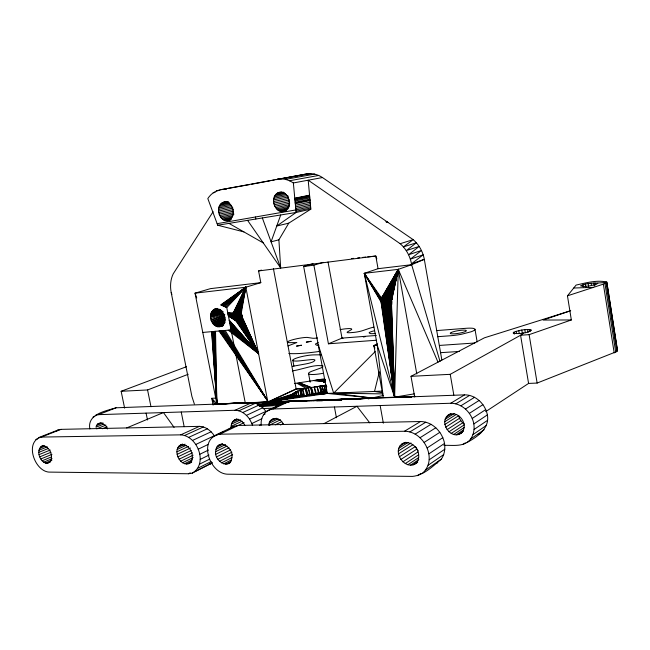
<?xml version="1.0" encoding="UTF-8"?>
<svg xmlns="http://www.w3.org/2000/svg" width="650" height="650" viewBox="0 0 650 650"><rect width="100%" height="100%" fill="white"/><g stroke="black" fill="none" stroke-linecap="round" stroke-linejoin="round"><path stroke-width="0.97" d="M230.181 220.066C218.619 225.054 213.265 202.67 225.672 201.809M239.241 310.456L233.61 312.211C237.583 307.231 243.815 315.12 241.02 319.442C237.234 325.162 230.181 316.615 233.61 312.211L245.83 287.219L260.804 282.652L258.578 270.944L261.471 270.108M286.154 210.811C274.893 216.101 268.076 195.756 279.281 192.294C289.307 190.661 293.475 207.643 284.18 211.25M597.87 283.254L596.017 284.505L589.493 285.911L583.895 286.488L580.507 285.886C588.673 281.808 598.179 283.936 606.791 282.051L617.5 350.244L616.842 351.512L537.136 383.061L528.58 383.427L485.721 411.604M396.598 397.54L394.615 397.158L398.279 269.36L411.645 264.696L424.312 259.342C422.923 251.769 419.039 244.676 413.181 239.655L322.465 177.548C317.899 174.484 312.276 172.973 306.8 173.916L220.033 189.841C214.922 190.873 210.6 194.244 207.813 198.567L217.709 225.217L243.896 231.896M411.613 397.402L394.615 397.158L380.892 300.885L381.477 298.033L398.279 269.36L437.994 362.188M41.722 446.16C50.196 444.202 55.998 461.086 46.971 463.361C39.203 462.483 34.84 448.004 43.591 445.413M191.051 462.434C180.391 469.893 170.259 447.688 182.544 444.129M192.221 473.135C208.366 464.092 197.681 435.768 180.676 434.858L41.348 437.068C24.245 441.439 34.32 470.868 48.847 472.095L188.468 473.753L192.221 473.135L212.331 462.873M294.897 401.367L394.615 397.158L391.349 303.396C392.892 298.293 385.783 292.338 381.948 297.245L386.588 295.571M215.637 451.677C216.572 437.483 233.521 446.81 231.969 456.828C230.977 470.957 214.126 461.646 215.637 451.677L227.021 446.071M231.254 427.927C230.425 423.962 232.887 419.957 236.811 418.941M283.303 424.434C281.141 416.821 268.458 416.382 268.856 425.506L280.499 419.77M383.362 395.468L372.092 397.995L327.275 393.421L326.048 390.089C315.754 394.249 303.867 397.556 292.833 395.249L292.5 394.087C301.949 386.969 315.169 387.79 326.17 385.044M241.085 314.218L245.83 287.219L195.041 293.166L216.848 403.902L238.006 403.382M417.788 461.996C406.551 473.525 389.691 450.556 403.423 443.081M240.679 313.373L245.83 287.219L220.764 304.882L226.769 307.613L245.261 402.829M422.118 473.493C438.327 460.054 424.19 431.169 404.471 431.259L219.822 434.192C197.535 438.019 209.089 473.785 227.679 474.207L412.506 476.401C423.946 475.288 432.876 466.156 441.342 459.16C444.486 454.553 445.331 448.874 444.535 443.43C442.39 432.014 432.575 421.671 420.542 421.517L238.241 425.466L234.325 426.221L215.873 434.939M462.386 432.25C451.173 442.463 436.426 419.754 450.466 413.79M443.893 445.364C452.904 445.023 464.417 447.395 470.673 438.986C473.72 434.59 474.598 429.154 473.85 423.922C471.851 412.969 462.247 403.236 450.751 403.252L273.122 408.972C265.086 409.232 260.211 417.812 261.243 425.181M391.446 301.389L398.279 269.36L364.284 273.341L377.244 345.239L383.273 397.589L373.864 345.483L377.455 343.866M281.678 401.619L296.433 401.017L281.483 401.554C278.988 405.039 270.831 402.415 281.206 401.513L296.944 400.936L281.206 401.513M467.212 442.374C480.09 435.435 492.692 425.547 485.712 409.598C482.089 401.302 473.899 394.761 464.604 394.859L289.258 401.334L285.447 402.106L269.279 409.744M391.373 300.877L398.279 269.36L416.788 373.945M240.167 312.601L245.83 287.219L221.106 305.037M391.267 300.373L398.279 269.36L382.549 296.571L386.238 295.222M617.427 350.854L606.791 282.051C596.846 279.736 585.983 282.912 576.103 285.074L567.458 295.831L571.342 319.963L529.133 334.644L520.569 335.246L450.231 374.335L411.011 376.317L414.676 396.971M390.934 299.382L398.279 269.36L383.248 296.034L386.002 295.011M379.356 371.808L374.53 391.43L382.233 392.714M239.574 311.935L245.83 287.219L221.666 305.289M390.471 298.456L398.279 269.36L384.036 295.652L385.929 294.929L384.036 295.652M238.908 311.374L245.83 287.219L222.438 305.638M391.194 298.618L381.257 302.892C382.224 308.011 390.488 309.132 391.349 303.396M389.878 297.611L398.279 269.36L384.881 295.433L386.774 294.702L383.248 296.034M238.201 310.96L245.83 287.219L223.381 306.069M389.188 296.871L398.279 269.36L385.767 295.384M107.356 428.976C106.291 423.507 97.199 420.079 95.964 427.221L103.317 424.247M237.461 310.684L245.83 287.219L267.857 401.984L327.275 393.421L382.509 391.097M280.711 214.971L271.082 241.824L280.67 267.906L278.899 239.818L288.754 223.169L310.83 209.146L308.197 180.196L400.156 243.693C406.356 249.039 410.345 256.652 411.645 264.696L440.034 361.481M388.399 296.27L398.279 269.36L386.669 295.514M236.714 310.562L245.83 287.219L224.461 306.564M387.554 295.807L398.279 269.36M235.982 310.594L245.83 287.219L225.607 307.084M235.292 310.789L245.83 287.219L226.769 307.613M234.65 311.123L236.551 310.497L234.65 311.123L245.83 287.219L234.089 311.602L237.949 310.383M306.215 401.066L299.114 401.391L298.675 400.855M213.111 211.721L173.209 273.853C170.414 279.63 170.016 286.293 171.194 292.533L191.888 396.37L194.35 403.999M95.574 415.326L98.54 414.659L235.024 410.272C241.077 410.312 246.22 414.31 249.543 419.104L265.858 411.385C262.576 406.673 257.465 402.805 251.509 402.797L116.049 407.794C105.625 411.068 87.132 413.961 89.822 428.919M325.317 379.779L320.824 381.501L325.325 381.452M188.403 463.734C197.031 458.965 190.157 442.691 180.765 444.957M415.293 463.661C420.721 459.42 418.99 451.368 415.407 446.501L399.336 456.804M375.164 351.609L333.669 393.152L318.183 344.557M460.785 433.323C470.283 425.864 458.201 408.59 448.021 415.317M513.963 332.191L513.175 332.963L513.719 333.409C519.618 333.913 526.289 333.369 531.44 330.33L531.107 329.842C525.379 328.957 519.35 330.176 513.963 332.191L514.288 334.149M567.458 295.831L603.371 284.131L606.686 282.482M523.608 332.979L520.569 335.246L528.58 383.427M56.111 431.34L58.013 430.007L61.011 429.358L199.436 426.359C205.692 426.497 210.909 430.747 214.305 435.719L195.723 444.494M425.718 469.926L441.342 459.16M417.609 475.694L420.916 473.411M470.673 438.986L484.12 429.707M462.889 444.511L465.278 442.861M111.824 409.329L113.084 408.46M428.155 465.238L443.755 454.569M473.038 434.566L486.46 425.376M429.252 459.745L444.844 449.199M474.118 429.431L487.541 420.339M428.911 453.838L444.535 443.43M473.85 423.922L487.289 414.952M413.051 464.782L417.219 461.996M458.64 434.403L463.458 431.186M410.507 465.148L418.86 459.591M456.211 434.793L463.45 429.967M407.826 464.758L418.722 457.551M453.659 434.468L464.157 427.521M405.21 463.621L418.649 454.789M451.165 433.452L464.124 424.938M427.164 447.923L442.829 437.661M472.241 418.429L485.712 409.598M402.821 461.833L417.983 451.945M448.906 431.819L462.702 422.817L464.189 423.873M400.814 459.501L416.853 449.134L418.169 450.645M447.013 429.683L460.85 420.737L462.702 422.817M424.133 442.423L439.863 432.307M469.398 413.351L482.934 404.641M445.624 427.18L459.485 418.291L458.713 415.659L444.827 424.491M398.474 453.895L412.88 444.746M444.681 421.777L456.121 414.554M420.03 437.726L435.841 427.741M465.53 409.037L479.139 400.441M398.296 450.994L411.011 442.975M398.808 448.281L408.135 442.431M445.193 419.234L454.188 413.595M399.977 445.941L405.909 442.236M446.331 417.032L451.23 413.969M415.155 434.151L431.048 424.279M460.915 405.787L474.598 397.28M455.869 403.812L469.641 395.379M409.841 431.949L425.831 422.159M404.471 431.259L420.542 421.517M450.751 403.252L464.604 394.859M234.325 426.221L228.312 429.504M285.447 402.106L274.056 407.899M324.017 423.613L356.964 406.274L369.752 422.858M411.011 376.317L484.421 337.813L570.716 310.724M401.733 444.137C406.616 440.708 413.229 443.657 416.268 448.183M225.721 464.238L230.937 461.557M227.711 463.905L230.311 462.564M223.608 463.889L231.432 459.883M221.512 462.881L231.953 457.559M219.57 461.297L232.643 454.675M195.487 471.234L212.193 462.816M198.014 468.154L211.193 461.541M188.468 473.753L190.231 472.867M217.912 459.233L231.879 452.205M216.653 456.828L230.636 449.849M280.507 424.986L283.189 423.646M199.631 464.124L209.3 459.306M215.881 454.253L229.003 447.753M275.324 424.824L281.588 421.72M478.148 434.314L480.699 433.046M186.526 464.059L191.011 461.841M190.019 462.767L191.791 461.906M200.216 459.396L209.016 455.065M436.004 463.539L437.783 462.662M184.519 463.718L192.489 459.818M215.946 449.272L225.582 444.551M269.181 423.231L278.143 418.852M259.634 425.214L261.438 424.336M218.107 445.599L222.487 443.471M216.791 447.2L222.918 444.21M270.026 421.265L276.299 418.21M199.729 454.317L208.536 450.027M182.528 462.743L193.164 457.567M271.326 419.738L274.007 418.438M287.991 345.93L296.855 342.517L289.453 342.664A11.237 1.633 -10.7 0 1 292.053 339.934A11.237 1.633 -10.7 0 1 307.076 337.391L312.406 338.203A7.499 1.097 -10.6 0 0 317.452 337.951M180.676 461.199L193.099 455.187M179.091 459.192L192.424 452.79M198.193 449.223L207.903 444.567M252.46 425.425L251.883 423.516L261.836 418.746M177.881 456.861L191.23 450.491M263.388 414.798L265.184 413.944M212.477 436.995L223.917 431.584M265.956 411.734L272.261 408.752M177.125 454.358L190.482 448.029M219.822 434.192L244.124 422.646M273.122 408.972L289.258 401.334M176.873 451.856L188.459 446.404M231.116 426.359L242.092 421.192M177.149 449.516L186.062 445.339M231.408 424.149L240.557 419.859M246.447 415.342L262.811 407.713M177.929 447.501L185.055 444.177M232.188 422.232L238.599 419.242M179.156 445.949L182.723 444.283M233.407 420.745L237.071 419.047M192.489 440.448L211.12 431.771M188.727 437.369L207.407 428.773M242.832 412.506L259.236 404.95M308.189 395.102L306.337 388.481L296.148 388.944L267.857 401.984L214.597 403.983L211.786 398.287L215.768 398.117M184.697 435.468L203.418 426.928M238.932 410.776L255.377 403.276M180.676 434.858L199.436 426.359M235.024 410.272L251.509 402.797M415.504 396.378L394.615 397.158L382.176 304.736L391.422 300.723M414.245 393.859L394.615 397.158L382.817 305.533L392.015 301.535M318.199 342.493L315.404 344.077L316.298 345.085A14.983 2.283 -10.5 0 0 318.906 345.288M374.806 348.335L373.864 345.483L377.244 345.239L394.615 397.158L381.648 303.851L391.885 299.423M411.645 264.696L378.056 268.694L364.284 273.341L394.615 397.158L383.557 306.199L391.796 302.632M391.471 302.404L394.615 397.158L384.361 306.735L391.666 303.591M391.081 304.322L394.615 397.158L385.231 307.117L391.601 304.403M390.666 305.167L394.615 397.158L386.124 307.336L390.666 305.419M46.971 463.361L50.692 461.801M43.688 462.183L52.057 458.681M126.661 427.944L163.459 412.547L174.086 427.391M323.196 262.373L313.885 265.192L328.429 343.801L342.006 338.114L376.317 335.465M45.337 463.06L51.846 460.33M42.144 460.793L51.439 456.918M390.122 305.898L394.615 397.158L387.018 307.377L390.642 305.874M40.796 458.981L51.968 454.358M39.739 456.877L50.919 452.278M389.464 306.507L394.615 397.158L387.887 307.255L390.609 306.142M39.049 454.626L50.237 450.052M102.456 428.732L107.047 426.855M38.773 452.368L48.1 448.573M96.704 428.846L105.893 425.116M39.496 448.443L45.094 446.192M96.549 425.482L102.984 422.89M38.927 450.263L47.328 446.867M387.018 307.377L390.772 305.874M387.887 307.255L390.699 306.126M390.585 306.207L388.708 306.963L394.615 397.158M40.446 447.046L44.184 445.551M97.516 424.141L101.189 422.663M385.231 307.117L391.812 304.493M386.124 307.336L390.821 305.451M383.557 306.199L392.023 302.835M384.361 306.735L391.893 303.737M382.817 305.533L391.3 302.177M382.176 304.736L391.609 301.023M38.342 437.718L58.013 430.007M41.348 437.068L61.011 429.358M98.54 414.659L116.049 407.794M35.807 439.506L37.684 438.774M93.047 417.064L94.892 416.341M381.648 303.851L392.031 299.78M381.257 302.892L390.699 299.211M225.509 317.744L212.404 322.831C208.772 317.956 210.21 308.953 217.295 308.433M388.001 295.717L381.477 298.033L364.284 273.341L380.892 300.885L390.341 297.221M391.389 297.854L380.998 301.892L364.284 273.341L381.136 298.927L388.635 296.278M224.843 316.404L211.656 321.506L224.136 317.338M225.396 319.329L213.297 324.009L212.404 322.831L224.876 318.646M124.621 408.168L121.144 391.284L147.566 389.959L188.216 374.27M364.284 273.341L380.941 299.877L389.447 296.603M224.859 314.779L211.071 320.076L224.526 315.616M225.428 320.751L214.313 325.024L213.297 324.009L224.803 320.133M381.477 298.033L388.091 295.498M381.136 298.927L388.692 296.018M382.549 296.571L386.319 295.124M381.948 297.245L386.669 295.433M121.144 391.284L186.42 366.722M224.209 323.562L216.604 326.406L214.313 325.024L224.851 321.449M228.288 315.445L233.545 318.183L241.995 315.047M228.353 315.77L234.008 318.988L242.418 315.868M241.816 318.053L235.186 320.32L228.402 315.989L234.553 319.711L242.003 316.948M228.215 315.031L233.196 317.314L241.678 314.178M235.186 320.32L241.678 317.923M223.502 324.651L217.807 326.747L216.604 326.406L224.258 323.798M228.207 330.184L258.586 353.673L235.869 320.816L241.426 318.776M229.718 330.046L258.586 353.673L236.592 321.165L241.215 319.483M224.827 322.441L215.426 325.829L225.006 322.571M237.339 321.368L241.15 319.995L237.339 321.368L258.586 353.673L231.099 329.924L202.776 332.442M224.266 322.043L214.857 325.414L224.437 322.164M238.079 321.417L240.939 320.401L238.079 321.417L258.586 353.673L230.783 328.274M380.941 299.877L389.431 296.912M380.892 300.885L390.382 297.57M223.543 324.781L217.807 326.747L223.039 325.674L220.171 326.658C229.158 323.269 223.624 306.678 214.411 309.359L217.295 308.457M235.869 320.816L241.556 318.866M236.592 321.165L241.329 319.54M234.553 319.711L242.141 317.127M233.545 318.183L242.092 315.291M234.008 318.988L242.547 316.087M568.904 311.293L543.108 320.052L571.342 319.963M233.196 317.314L241.743 314.438M228.02 314.048L232.838 315.486L240.443 312.942M241.507 313.536L232.96 316.412L228.118 314.551M227.825 313.056L232.984 313.723L239.639 311.504M227.922 313.536L232.854 314.584L240.451 312.049M233.61 312.211L239.314 310.318M227.744 312.626L233.244 312.918L238.948 311.025M210.681 318.589L224.144 314.153M234.089 311.602L237.884 310.351M222.991 312.983L210.486 317.086L223.072 313.601M223.007 311.521L210.494 315.599L222.999 312.122M221.293 310.749L210.706 314.178L222.17 310.968M292.5 394.087L268.336 401.944L279.516 401.602L279.923 403.52L279.516 401.602M219.408 309.221L211.705 311.699L219.505 309.441M220.74 309.757L211.112 312.869L220.61 310.172M217.23 308.685L213.379 309.92L217.238 308.75M217.279 309.164L212.469 310.708L218.286 308.986M400.156 243.693L413.181 239.655L403.431 246.903L416.398 242.791L406.266 250.616L419.185 246.423L408.59 254.743L421.476 250.469L410.345 259.171L423.199 254.808L411.483 263.794L424.312 259.342L441.846 359.97M233.244 312.918L239.834 310.887M232.984 313.723L239.606 311.699M232.854 314.584L240.451 312.276M232.838 315.486L240.467 313.17M307.531 395.224L305.402 388.659L296.619 388.895L268.336 401.944L307.783 395.273L327.275 393.421L303.664 266.484L313.032 263.664M292.411 394.721L268.336 401.944L304.761 395.688M292.833 395.249L268.336 401.944L301.917 395.964M278.899 239.818L271.082 241.824L262.348 217.961M293.597 395.59L268.336 401.944L299.967 396.069M374.124 330.85L373.539 330.996A7.759 1.17 -10.1 0 0 369.159 332.971A48.181 7.215 -9.8 0 0 370.061 333.434A7.792 1.178 -10.1 0 0 375.537 333.401M293.767 395.663L268.336 401.944L299.325 396.102M288.754 223.169L276.746 226.029L296.108 212.469L310.83 209.146M295.994 211.283L310.724 207.984M295.189 395.947L268.336 401.944L297.058 396.102M368.201 398.864L372.092 397.995L333.669 393.152L382.907 393.892M227.297 220.691C237.291 218.619 233.651 200.655 223.738 202.183M310.602 206.659L295.872 209.934L217.132 223.673M281.539 211.543L286.504 210.446M295.734 208.447L310.473 205.205M295.588 206.879L310.334 203.669M278.899 210.73L288.218 208.699M280.199 211.266L286.715 209.844M226.054 220.691L230.864 219.651M277.672 209.934L288.86 207.513M223.592 219.895L231.294 218.246M276.551 208.918L289.616 206.099M224.811 220.423L231.538 218.969M295.441 205.294L310.188 202.109M295.23 203.011L309.985 199.875M222.438 219.123L232.074 217.068M275.567 207.691L289.583 204.701M295.295 203.751L310.05 200.598M274.755 206.302L289.713 203.141M295.165 202.312L309.92 199.184M221.39 218.14L232.96 215.686M274.129 204.782L289.104 201.654M295.043 201.021L309.806 197.925M220.464 216.954L233.967 214.11M294.864 199.095L309.636 196.032M219.692 215.613L233.212 212.794M294.946 199.94L309.717 196.861M294.783 198.209L309.562 195.162M219.099 214.151L233.586 211.161M294.808 198.518L309.587 195.463M273.723 203.182L289.396 199.94M218.693 212.615L233.382 209.609M273.528 201.549L288.511 198.477M218.498 211.039L233.001 208.097M273.561 199.916L288.551 196.877M218.506 209.471L232.05 206.749M273.812 198.339L287.869 195.52M218.725 207.959L231.303 205.457M274.292 196.869L286.471 194.439M219.148 206.546L230.766 204.254M274.966 195.528L285.277 193.497M234.983 419.786C239.111 418.438 243.189 421.704 244.814 425.327M276.859 193.432L283.416 192.156M219.765 205.262L229.442 203.369M275.836 194.374L284.269 192.725M222.576 202.597L226.436 201.849M226.224 202.15L228.15 201.776M221.504 203.263L228.272 201.947M278.021 192.733L281.767 192.01M220.561 204.157L229.263 202.467M251.509 184.251L270.27 180.741M272.244 180.375L274.219 180.009M276.193 179.636L306.8 173.916M277.339 179.124C282.953 178.157 288.706 179.774 293.361 182.951L322.465 177.548M289.51 180.749L318.711 175.443M363.317 337.001L363.951 336.887A3.786 0.585 -10.2 0 1 365.178 336.708M216.466 190.929L219.424 190.401M224.347 189.524L226.322 189.174M285.472 179.351L314.762 174.111M213.184 192.79L215.158 192.433M281.377 178.807L310.757 173.599M220.033 189.841L249.535 184.608M315.534 393.762L314.275 387.002L325.821 385.426M208.845 464.132L210.714 463.816M294.393 383.524L324.74 378.787M318.435 393.412L317.176 386.652L326.105 385.166M217.709 225.217L296.108 212.469L293.361 182.951M258.375 404.779L276.274 402.456L240.021 403.333M258.578 270.944L375.798 256.043L376.821 258.903M257.871 404.918L276.006 402.594M303.664 266.484L313.885 265.192M258.741 404.885L275.803 402.732M258.668 404.974L275.697 402.862M258.643 405.056L275.673 402.967M258.692 405.121L275.738 403.065M260.804 282.652L210.429 288.649L195.041 293.166L196.722 297.952M258.798 405.169L275.884 403.138M258.261 405.291L276.12 403.187M258.481 405.308L276.429 403.219M258.741 405.316L276.803 403.219M351.618 258.562L353.632 258.351M357.662 257.928L359.678 257.725M362.7 257.408L365.723 257.091M367.738 256.88L375.798 256.043L378.056 268.694M259.001 405.933L283.246 403.504M259.594 405.917L282.588 403.634M259.764 405.933L282.864 403.658M259.976 405.933L283.197 403.658M309.855 394.916L327.275 393.421L325.236 390.504M310.879 394.737L327.275 393.421L324.326 390.918M261.007 406.681L280.199 405.178M353.917 399.417L358.963 399.019M361.993 398.783L372.092 397.995L299.162 400.952M436.386 330.606L465.749 328.323A16.884 2.754 -9.4 0 1 473.322 328.38L474.898 329.006A16.884 2.754 -9.4 0 1 471.063 331.793L461.598 334.238A16.884 2.754 -9.4 0 1 450.726 335.725L437.588 336.7M328.429 343.801L376.342 340.243M439.53 345.426L474.841 342.997M440.391 352.682L459.501 351.455M335.92 400.099L341.949 399.75M346.978 399.457L372.092 397.995L299.284 401.042M336.692 400.067L341.746 399.774M347.815 399.417L372.092 397.995L309.424 400.701M334.945 400.083L341.973 399.693L332.922 400.091M346.816 399.441L372.092 397.995L325.561 400.083M334.693 400.051L341.77 399.661M345.816 399.441L372.092 397.995L327.494 400.075M320.873 400.733L322.879 400.627M344.979 399.449L372.092 397.995L328.973 400.083M277.713 403.154L284.554 402.862M289.404 401.773L281.214 402.269M286.325 402.309L280.239 402.626L286.236 402.374M319.459 400.725L323.513 400.514M331.606 400.099L341.729 399.571M344.768 399.409L372.092 397.995L329.891 400.075M278.216 403.081L284.172 402.781M313.958 394.095L327.275 393.421L322.189 391.763M317.712 400.725L323.757 400.416M330.801 400.067L341.884 399.506M343.899 399.409L372.092 397.995M286.496 402.423L279.76 402.764L286.447 402.488M301.892 401.391L305.906 401.196M315.933 400.709L322.952 400.368M303.769 401.359L305.776 401.261M316.826 400.717L323.863 400.368M279.256 402.886L286.195 402.545M313.308 400.733L323.44 400.262M299.26 401.261L305.329 400.993M311.399 400.717L323.537 400.173M299.317 401.139L305.386 400.879M295.904 401.123L281.743 401.919L289.559 401.668M281.588 402.058L289.502 401.716M213.127 405.088L211.786 398.287L216.848 403.902L279.004 401.684L279.411 403.601L279.004 401.684M573.739 288.023L593.466 287.357M320.929 392.234L319.849 386.433L326.3 386.222L322.262 386.352L323.164 391.194M211.624 331.654L216.848 403.902L278.484 401.781L278.891 403.691L278.484 401.781M281.783 401.7L289.559 401.432M291.501 401.367L295.384 401.237M211.868 331.63L216.848 403.902L277.973 401.895M263.161 408.541L273.284 408.2M212.29 331.598L216.848 403.902L277.485 402.025M212.875 331.541L216.848 403.902L277.03 402.163M213.631 331.476L216.848 403.902L276.624 402.309M315.9 393.624L327.275 393.421L319.938 392.511M321.059 354.803L314.039 354.876A12.586 2.056 -10.8 0 0 295.019 358.654A12.586 2.056 -10.8 0 0 300.137 360.807L309.887 359.743A8.572 1.43 -10.8 0 1 314.925 360.271A53.17 8.775 -11.2 0 1 314.048 361.197A8.604 1.438 -10.8 0 1 305.524 363.984L294.653 365.942A13.179 2.242 -10.9 0 0 292.508 366.364M316.924 393.372L327.275 393.421L319.694 392.592M323.594 391.219L322.262 386.352L326.316 386.425M320.889 379.429L324.789 379.535M320.426 379.511L325.106 379.641M319.849 379.608L324.407 379.754M319.158 379.722L324.586 379.917L325.016 381.875L324.586 379.917M318.386 379.852L323.871 380.079L324.301 382.029L323.871 380.079M317.566 379.99L323.196 380.25L323.619 382.2L323.196 380.25M316.729 380.128L322.571 380.437M315.908 380.266L322.018 380.632M315.128 380.396L321.563 380.827M314.405 380.518L321.197 381.014M313.771 380.624L320.954 381.192M325.244 391.259L324.342 386.409L326.869 386.815M386.084 221.804L388.001 222.422L386.092 221.764M299.788 382.956L311.35 387.465L313.763 395.029M299.512 383.004L310.806 387.562L312.431 395.241M298.269 383.216L308.352 388.026L310.334 394.648M297.204 383.386L306.337 388.481M228.979 223.389L263.283 242.954L280.67 267.906L280.012 266.045M230.457 326.592L258.586 353.673L241.491 315.575M230.141 324.967L258.586 353.673L241.564 316.03M229.848 323.464L258.586 353.673L241.613 316.956M229.718 322.79L258.586 353.673L241.54 317.842M229.596 322.181L258.586 353.673L241.345 318.687M229.401 321.181L258.586 353.673L241.02 319.442M229.271 320.499L258.586 353.673L240.597 320.101M229.206 320.166L258.586 353.673L240.069 320.645M617.061 349.708L617.5 350.244M225.193 330.452L267.621 400.757L219.026 330.996M247.577 220.358L263.283 242.954M223.949 330.558L267.621 400.757L219.708 330.939M222.739 330.671L267.621 400.757L220.578 330.858M267.621 400.757L221.601 330.769M238.794 321.311L258.586 353.673L239.46 321.051M459.485 418.291L460.85 420.737M249.543 419.104L251.883 423.516M373.864 345.483L374.766 347.279M171.194 292.533L171.884 294.434M304.688 395.939L302.599 389.391L303.875 396.159M314.275 387.002L316.379 393.664M317.176 386.652L319.215 393.356M299.374 396.589L297.7 390.983L298.618 395.834M296.229 395.834L295.75 391.804L296.847 395.712M321.986 392.21L320.45 386.417L321.531 392.218M302.729 396.5L300.983 389.878L302.258 396.654M324.342 386.409L325.593 391.316M301.348 395.907L300.007 390.171L301.104 395.98M326.032 386.604L326.682 389.553M319.849 386.433L321.084 392.234M147.566 389.959L150.995 406.794M146.088 413.124L147.485 419.989M181.236 412.002L184.161 426.66M294.938 396.508L294.198 392.608L294.734 396.484M255.442 216.986L255.832 219.018M311.35 387.465L312.796 395.176M308.514 373.376L310.172 382.2M310.806 387.562L312.252 395.281M308.352 388.026L309.798 395.744M305.402 388.659L306.678 395.419M292.801 360.189L293.914 366.104M273.439 268.743L296.148 388.944M295.75 391.804L296.481 395.696M334.433 406.998L336.416 417.747M328.031 261.95L342.006 338.114M380.161 405.527L383.338 423.191M450.231 374.335L453.838 395.102M475.02 329.452L477.149 341.916M529.774 329.558L530.099 331.524M529.133 334.644L537.136 383.061M527.605 329.501L528.092 332.442M524.834 329.68L525.33 332.686M521.788 330.078L522.454 334.076M518.806 330.639L519.301 333.637M516.214 331.313L516.547 333.312M595.043 282.961L595.359 284.952M593.856 283.01L594.327 285.992M591.134 283.254L591.451 285.244M588.193 283.668L588.673 286.642M585.374 284.196L585.853 287.17M582.985 284.789L583.302 286.772M606.848 284.692L607.165 286.691M607.482 288.697L607.791 290.696M608.108 292.695L608.424 294.694M608.733 296.692L609.05 298.699M609.367 300.698L610.309 306.694M610.618 308.701L610.935 310.7M611.252 312.699L611.723 315.697M612.032 317.704L612.349 319.702M612.666 321.701L612.974 323.7M613.291 325.699L613.608 327.706M613.917 329.704L614.234 331.703M614.551 333.702L616.119 343.704M616.59 346.702L616.907 348.709M606.076 282.986L616.842 351.512M604.955 283.538L615.753 352.219M603.371 284.131L614.201 352.934M214.524 331.394L216.848 403.902L215.532 331.305M215.012 331.354L216.848 403.902M322.944 373.319A13.715 2.438 -10.7 0 1 309.985 374.327A13.715 2.438 -10.7 0 1 311.651 371.304L320.718 368.022A8.938 1.552 -10.7 0 0 322.896 366.99M322.936 366.007A8.938 1.552 -10.7 0 0 321.717 365.787A57.054 10.116 -11.1 0 0 319.118 365.576A8.913 1.544 -10.7 0 0 309.205 366.949L298.854 369.582A13.179 2.242 -10.9 0 1 292.346 370.923M319.971 351.349A49.148 7.508 -10.5 0 1 288.795 353.502M341.697 338.219A14.983 2.283 -10.5 0 1 343.037 338.309M340.088 329.631A11.148 1.617 -10.4 0 1 345.434 328.819L348.441 328.591A11.148 1.617 -10.4 0 1 351.041 329.899L347.604 331.833A7.548 1.105 -10.3 0 0 349.781 332.727A45.663 6.516 -10.1 0 0 353.113 332.467A7.556 1.113 -10.3 0 0 362.757 330.598L369.233 328.396A11.416 1.69 -10.1 0 1 373.904 327.121M306.337 342.127L311.106 341.323L306.337 342.127M296.595 346.076L301.421 345.256L296.595 346.076M451.336 332.442L450.767 332.743A8.157 1.333 -9.4 0 0 450.726 333.653L451.287 333.767A8.157 1.333 -9.4 0 0 459.363 333.166L460.704 332.898A8.157 1.333 -9.4 0 0 465.034 331.662L465.701 331.354A8.157 1.333 -9.4 0 0 461.963 330.2A8.157 1.333 -9.4 0 0 451.336 332.442M222.804 325.463L219.009 326.828L222.836 325.52M217.449 308.433L215.54 309.043L217.457 308.433M286.414 402.577L278.736 402.992L286.406 402.634M280.41 403.463L280.004 401.546L280.369 403.471M293.662 396.313L293.101 393.38L293.629 396.346M293.434 396.581L292.882 393.648L293.386 396.638"/></g></svg>
